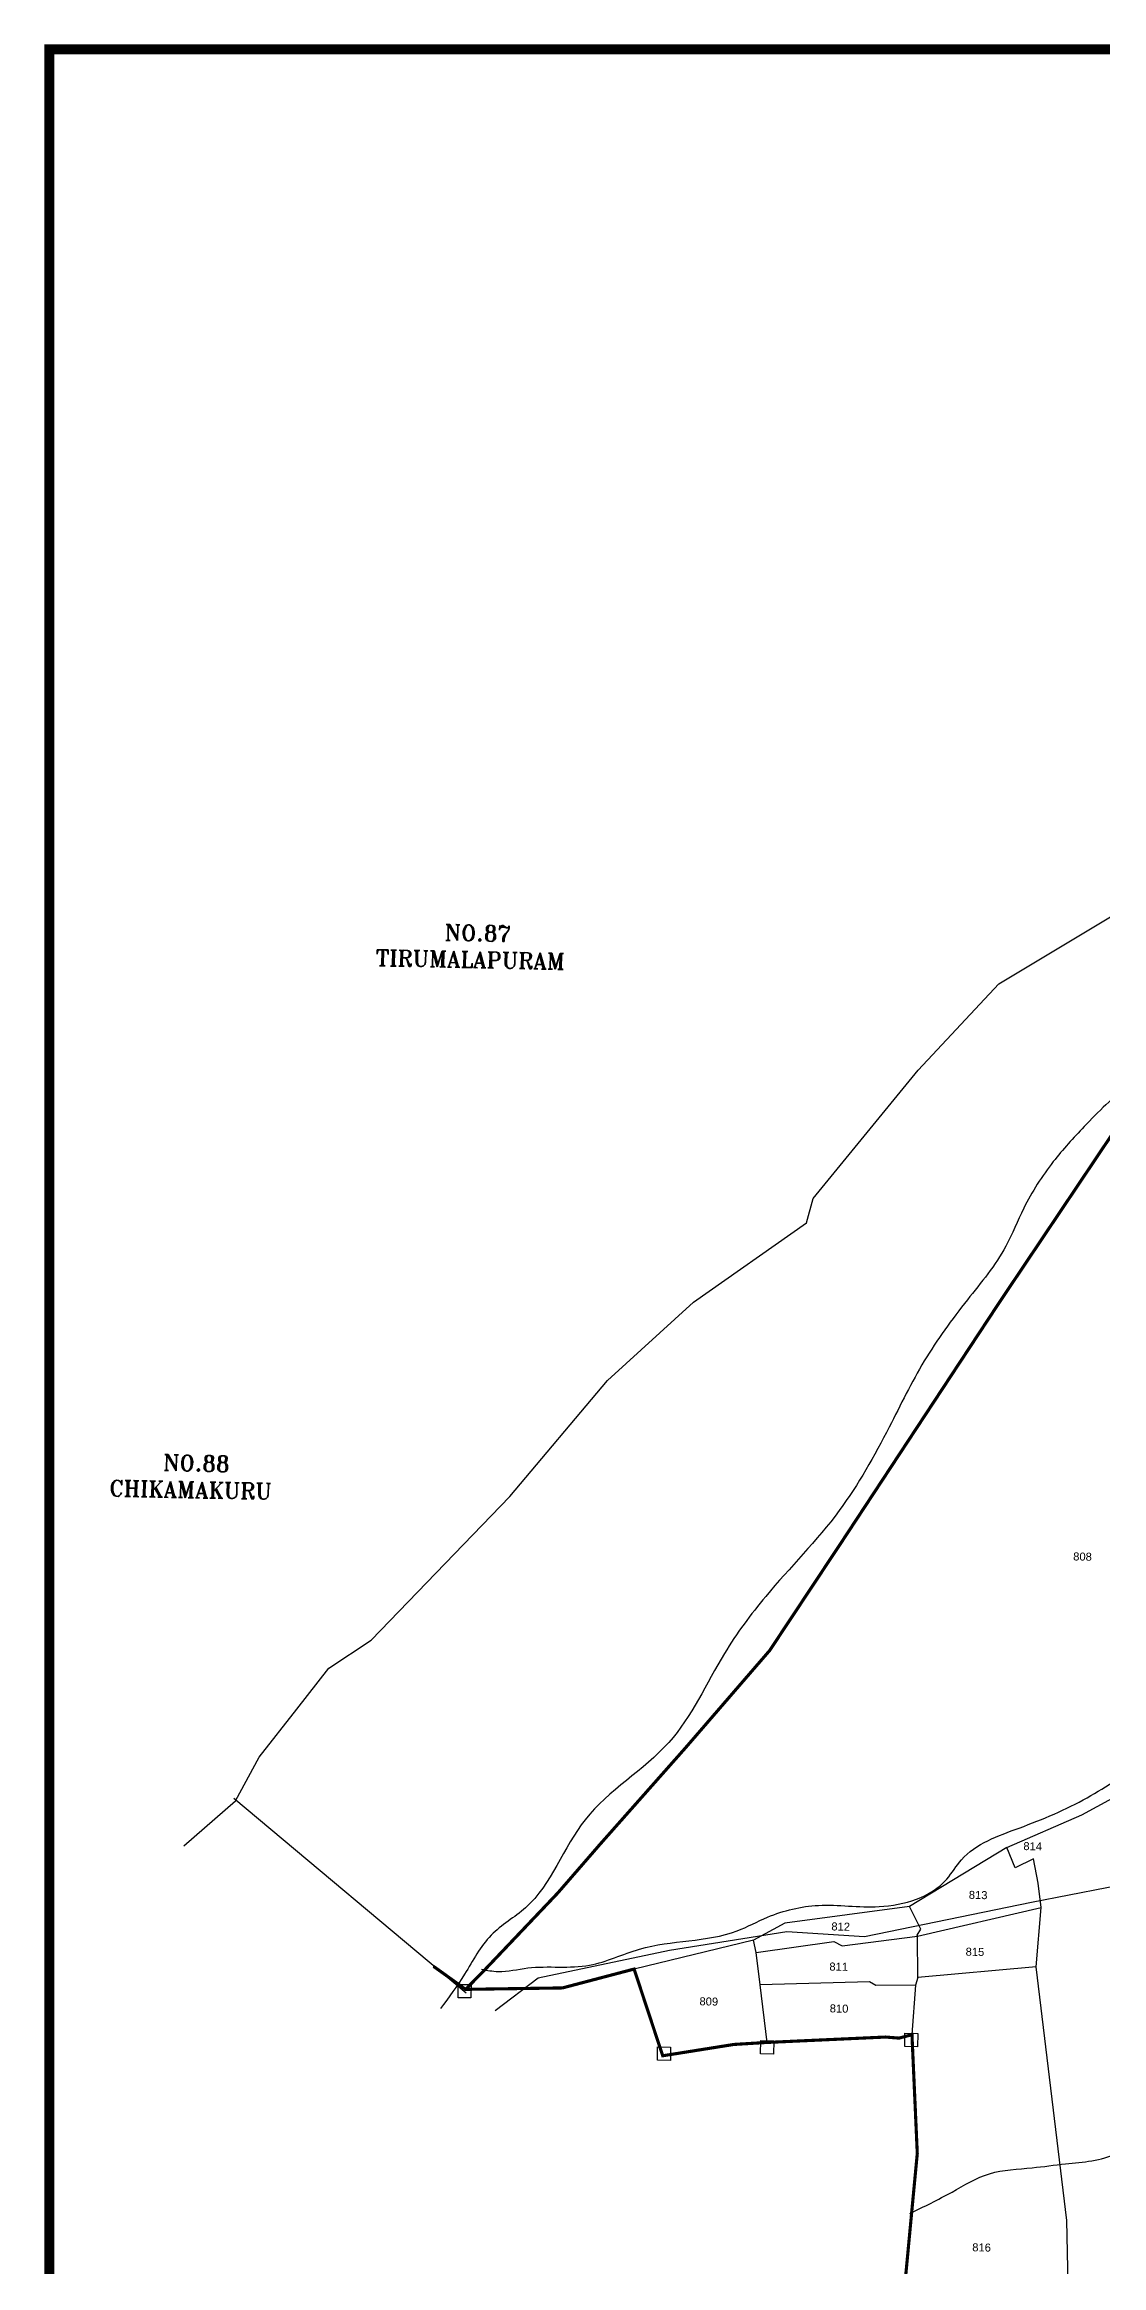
# Model space of a CAD drawing. Header units: inches. Extents: x 180371 to 190018, y 1621195 to 1629901.
# Drawn here: x 180371 to 182059, y 1625721 to 1629266 of the extents above; entities that cross this region are included whole.
import ezdxf
from ezdxf.enums import TextEntityAlignment as Align

# ---------------------------------------------------------------- set-up
doc = ezdxf.new("R2010")
doc.units = ezdxf.units.IN
doc.header["$MEASUREMENT"] = 0
for name, color, linetype in [('DIMENSION', 7, 'Continuous'), ('PAPER SIZE', 5, 'Continuous'), ('PLOTS', 7, 'Continuous'), ('ROAD', 1, 'Continuous'), ('STREAM', 4, 'Continuous'), ('VILLAGE BOUNDARY', 5, 'Continuous'), ('VILLAGE BOUNDRY STONES', 1, 'Continuous')]:
    doc.layers.add(name, color=color, linetype=linetype)
doc.styles.add('section', font='romant.shx', dxfattribs={"height": 2})
doc.styles.get("Standard").update_dxf_attribs({"font": 'arial.ttf'})

msp = doc.modelspace()

# ---------------------------------------------------------------- linework, layer by layer
at = {"layer": 'PAPER SIZE', "color": 5, "const_width": 16}
msp.add_lwpolyline([(180378.6, 1629257.8), (190010.1, 1629257.8), (190010.1, 1621202.7), (180378.6, 1621202.7)], close=True, dxfattribs=at)
at = {"layer": 'PLOTS'}
for points in [[(181907.3, 1626388), (182027.1, 1626440.3), (182168.2, 1626517.1)], [(182159.9, 1624922.6), (182164.9, 1624938.4), (182171.3, 1625077.1), (182122.1, 1625231.9), (182055.7, 1625185.5), (182011.2, 1625410.3), (182003.4, 1625792.7), (181954.2, 1626198), (181962.1, 1626292.6), (181957.3, 1626331.2), (181950.1, 1626370), (181920.6, 1626355.7), (181907.3, 1626388), (181752.3, 1626294.3), (181553, 1626267.3), (181503, 1626240.4), (181312.3, 1626194.2)], [(181507.1, 1626220.5), (181631.3, 1626238.4), (181644.3, 1626231.2), (181764.6, 1626246.7), (181962.1, 1626292.6)], [(181765.4, 1626180.9), (181764.6, 1626246.7), (181764.2, 1626248.5), (181770.2, 1626258), (181752.3, 1626294.3)], [(181524.8, 1626077.1), (181513.5, 1626169), (181507.1, 1626220.5), (181503, 1626240.4)], [(181761.8, 1626168.6), (181698.2, 1626168.2), (181688, 1626174), (181513.5, 1626169)], [(181954.2, 1626198), (181765.4, 1626180.9), (181761.8, 1626168.6), (181756, 1626089.5)]]:
    msp.add_lwpolyline(points, dxfattribs=at)
at = {"layer": 'ROAD'}
for points in [[(180593.2, 1626391.1), (180676, 1626462.6), (180713.5, 1626532.3), (180773.8, 1626608.8), (180824.8, 1626674.6), (180892.5, 1626719.3), (181114.1, 1626948.5), (181269.7, 1627133.4), (181407, 1627258.6), (181587.4, 1627385.1), (181598.3, 1627423.9), (181765.9, 1627628.8), (181894.5, 1627766.4), (182129, 1627906.9)], [(180673, 1626467), (181044, 1626156.4)], [(181090.4, 1626128.2), (181159.2, 1626180.1), (181368.8, 1626224.1), (181556.4, 1626254.2), (181680.2, 1626246), (181946.7, 1626301.1), (182127.5, 1626336)]]:
    msp.add_lwpolyline(points, dxfattribs=at)
at = {"layer": 'STREAM'}
for points in [[(184101.8, 1628954.5), (184076.9, 1628931.5), (184030.8, 1628897.3), (183996.6, 1628883.8), (183913.7, 1628825.4), (183847, 1628782.6), (183791.7, 1628748.4), (183752.6, 1628715.5), (183718.3, 1628686.5), (183651, 1628654.2), (183592.1, 1628596), (183523, 1628550.1), (183466.1, 1628516.7), (183410.8, 1628480.1), (183365.5, 1628464.2), (183303.2, 1628407.9), (183230.2, 1628370), (183186.4, 1628346), (183129.1, 1628294.2), (183082.6, 1628255.8), (182998.2, 1628205.4), (182956.3, 1628159.7), (182885, 1628085.7), (182840, 1628041.7), (182745, 1627999.8), (182643.1, 1627924.7), (182579.3, 1627901.1), (182505.5, 1627866.4), (182459.5, 1627812.8), (182392.9, 1627770), (182279.2, 1627702.5), (182152.6, 1627632.8), (182103.7, 1627604.6), (182031, 1627538.7), (181981.7, 1627482.8), (181934.5, 1627408.3), (181906, 1627347.9), (181844.5, 1627262.2), (181775.7, 1627164.7), (181719.7, 1627059.2), (181639.9, 1626926), (181522.6, 1626789), (181456.6, 1626697.9), (181367.7, 1626555.8), (181234.2, 1626432.6), (181138.9, 1626292), (181084, 1626248.2), (181041.7, 1626186.1), (181003.1, 1626131.1)], [(181652.2, 1625047.6), (181674.7, 1625072.5), (181721, 1625122.3), (181760.1, 1625142.2), (181819.6, 1625181), (181860.3, 1625213.5), (181924.5, 1625223.6), (181994.7, 1625230.2), (182020.1, 1625253.4), (182068.7, 1625280.4), (182130.5, 1625301.2), (182192.3, 1625320.7), (182274.8, 1625344.4), (182330.6, 1625363.3), (182407.4, 1625399.1), (182478.3, 1625408.3), (182508.7, 1625409.7), (182600.9, 1625416.6), (182690.4, 1625422.1), (182812.7, 1625434.4), (182884.3, 1625441.6), (182983.4, 1625461.7), (183028.8, 1625464.1), (183082.7, 1625487.7), (183230.9, 1625532.2), (183313.7, 1625567.2), (183325.6, 1625595), (183411.5, 1625617.3), (183473.4, 1625638.1), (183528.1, 1625669.1), (183547.3, 1625694.7), (183579.2, 1625722.1), (183647, 1625765.1), (183705.8, 1625804.7), (183761.3, 1625838.9), (183812.5, 1625863.3), (183852.6, 1625897.2), (183876.6, 1625929.4), (183907.9, 1625953), (183966.8, 1625993.9), (184041.4, 1626054.5), (184072.4, 1626101.2), (184119.6, 1626157), (184146.7, 1626176.5), (184227, 1626214), (184259.5, 1626232.7), (184279.7, 1626278.3), (184299.5, 1626296.6), (184350.2, 1626327.7), (184396.6, 1626344.1), (184450.3, 1626328.3), (184480.6, 1626305.7), (184503.9, 1626301.3), (184544.4, 1626321.1), (184567.9, 1626354.2), (184633.9, 1626417), (184677.9, 1626476.8), (184718.2, 1626556.8), (184728.7, 1626583.9), (184746.4, 1626633), (184765.8, 1626730.5), (184778.1, 1626780.3), (184796.9, 1626850.7), (184828.3, 1626920.1), (184851.8, 1626959.7), (184875.7, 1626985.9), (184926.8, 1627064.6), (185022.1, 1627124.1), (185040, 1627151.8), (185134.7, 1627210.6), (185188.9, 1627250.2), (185205.3, 1627271.3), (185252.8, 1627338.1), (185285.8, 1627419.5), (185328.8, 1627465.4), (185405.8, 1627507.9), (185453.4, 1627551), (185546.3, 1627650.3), (185602.2, 1627705.2), (185638, 1627729.9), (185676, 1627756.5), (185700.5, 1627783.4), (185718.4, 1627908.9), (185726.4, 1628007.5), (185740.9, 1628100), (185746.7, 1628154.6), (185747.1, 1628177.3), (185774.2, 1628294.5), (185822.5, 1628370.9), (185859.8, 1628436.2), (185894.9, 1628487.6), (185964.9, 1628611.4), (186020.7, 1628696.4), (186059.5, 1628768.4), (186115.7, 1628840.6), (186167.2, 1628877.7), (186203.9, 1628875.6), (186304.2, 1628894.4), (186373.5, 1628889.8), (186439.4, 1628872.5), (186502, 1628848.8), (186558.3, 1628832.8), (186600.7, 1628817), (186631.3, 1628800.3), (186680.1, 1628784.4), (186728.9, 1628765.3), (186778.7, 1628745.1), (186826.3, 1628723.9), (186853, 1628719.1), (186865.7, 1628717.8), (186883.9, 1628719.5), (186906.5, 1628725.5), (186923.8, 1628734.8), (186949, 1628766.3)], [(181068.5, 1626193.9), (181095.2, 1626190.4), (181142.5, 1626195.9), (181241.2, 1626200.4), (181321.1, 1626226.1), (181476.9, 1626255.2), (181525.5, 1626277), (181606.5, 1626295.8), (181703.7, 1626293.9), (181811.7, 1626337.9), (181835.1, 1626368.6), (181927.4, 1626419.3), (182035.9, 1626467.7), (182129.6, 1626524.5), (182265.5, 1626578.9), (182361.9, 1626596), (182466, 1626605), (182509.7, 1626608.9), (182611.2, 1626609.3), (182671.5, 1626608.1), (182751.2, 1626587.5), (182777.3, 1626581.4), (182825.8, 1626569.5), (182899.9, 1626578), (182914.6, 1626591.6), (182962.9, 1626601.5), (182986.4, 1626611.5), (182998.5, 1626621.1), (182994.4, 1626637.1), (182994.7, 1626652), (183016.9, 1626673.4), (183035.1, 1626688.9), (183061.7, 1626700.7), (183088.2, 1626709.1), (183101.8, 1626717.7), (183119.1, 1626726.7), (183130.9, 1626734.6), (183155.8, 1626744.1), (183177.2, 1626748.1), (183205.8, 1626752.4), (183219, 1626757.2), (183236.2, 1626764.6), (183264.2, 1626754.7), (183291.8, 1626748.3), (183287.8, 1626748.4), (183314, 1626752.6), (183333, 1626753), (183347.5, 1626761.6), (183348.4, 1626773.5), (183345.1, 1626784.2), (183352.2, 1626817.9), (183348.7, 1626840.7), (183348.5, 1626858.8), (183333.5, 1626885.1), (183328.9, 1626905.6), (183328.6, 1626931.3), (183330.3, 1626957.3), (183362.8, 1626999.4), (183375.8, 1627018.3), (183418.6, 1627022.5), (183447.1, 1627011.1), (183475.4, 1626999.7), (183534.4, 1626996.4), (183577, 1627000.4), (183602.7, 1627012.3), (183635.3, 1627032.5), (183663.1, 1627051.7), (183704.6, 1627067.6), (183726, 1627070.3), (183756.5, 1627081), (183799.3, 1627116.3), (183845.9, 1627133.6), (183868.3, 1627143.1), (183882.8, 1627182.7), (183883, 1627241.3), (183897.9, 1627267.4), (183987.7, 1627258.6), (184022.1, 1627258.9), (184038.2, 1627318.7), (184029.3, 1627348.7), (184011.8, 1627366.4), (183999.4, 1627395.5), (183977.8, 1627408.3), (183949.1, 1627413.9), (183926.8, 1627419.8), (183895.6, 1627422.4), (183846.7, 1627415.4), (183811.5, 1627417.3), (183763.1, 1627406.1), (183714.9, 1627389.4), (183658.8, 1627353.8), (183624.2, 1627350.5), (183615.9, 1627338.8), (183564.7, 1627318.3), (183548.8, 1627314.9), (183529.1, 1627310.6), (183506.6, 1627304.9), (183479.4, 1627298), (183431.5, 1627296.1), (183381.9, 1627303.6), (183357.7, 1627307.2), (183328.1, 1627305), (183313.5, 1627290.4), (183287.4, 1627275.4), (183253.5, 1627275.1), (183222.4, 1627272.3), (183200.3, 1627271.5), (183202.4, 1627236.9), (183203.7, 1627208.9), (183213.3, 1627154.5), (183210.5, 1627112.3), (183208.9, 1627082), (183203, 1627060.2), (183192.2, 1627043.5), (183177.4, 1627023.5), (183160.1, 1627007.9), (183139.1, 1626999.4), (183089.7, 1626995.4), (183066.5, 1627000.3), (183043.8, 1626988.3), (183027.9, 1626964.8), (183010.8, 1626950.7), (183003.9, 1626930), (182994.9, 1626902.8), (182985.8, 1626846.5), (182976, 1626828.8), (182972.8, 1626794.6), (182961.6, 1626782.9), (182927, 1626792.5), (182906.7, 1626795.9), (182879.2, 1626789.5), (182837.6, 1626776.4), (182807.6, 1626769), (182784.8, 1626749.1), (182766.6, 1626708.7), (182758.7, 1626683), (182740.6, 1626648), (182731.6, 1626625.3), (182727.4, 1626609.5), (182721.2, 1626598.7)], [(181752.6, 1625804.2), (181820, 1625838.4), (181879.9, 1625867.6), (181948.2, 1625877.1), (182001.2, 1625883.3), (182043.4, 1625888.2), (182118.7, 1625924.4), (182141.6, 1625944.9), (182199.4, 1625936.5), (182254.1, 1625954.3), (182310, 1625995.9), (182452.9, 1626067.9), (182568, 1626100.4), (182643.6, 1626113.3), (182715, 1626133.6), (182769.9, 1626159.3), (182858.1, 1626188), (182934.6, 1626208.9), (183014.7, 1626229.1), (183085.9, 1626237.1), (183140.4, 1626246.1)]]:
    msp.add_spline(points, degree=3, dxfattribs=at)
at = {"layer": 'VILLAGE BOUNDARY', "const_width": 5}
for points in [[(181043.2, 1626161.8), (181075.4, 1626194.6), (181190.6, 1626315.8), (181257.8, 1626393.2), (181394.4, 1626547.3), (181528.7, 1626702.5), (181645.5, 1626878.5), (181823.7, 1627149.1), (181897.4, 1627260.9), (182075.2, 1627525.8)], [(181730.2, 1625537.5), (181755.5, 1625805.2), (181764.5, 1625899.8), (181756, 1626089.5), (181735.4, 1626084), (181713.6, 1626085.7), (181524.8, 1626077.1), (181471.7, 1626073.9), (181358, 1626055.8), (181312.3, 1626194.2), (181198, 1626164.1), (181043.2, 1626161.8), (180991.9, 1626198.6)]]:
    msp.add_lwpolyline(points, dxfattribs=at)
at = {"layer": 'VILLAGE BOUNDARY'}
for points in [[(181043.2, 1626161.8), (181075.4, 1626194.6), (181190.6, 1626315.8), (181257.8, 1626393.2), (181394.4, 1626547.3), (181528.7, 1626702.5), (181645.5, 1626878.5), (181823.7, 1627149.1), (181897.4, 1627260.9), (182075.2, 1627525.8)], [(181730.2, 1625537.5), (181755.5, 1625805.2), (181764.5, 1625899.8), (181756, 1626089.5), (181735.4, 1626084), (181713.6, 1626085.7), (181524.8, 1626077.1), (181471.7, 1626073.9), (181358, 1626055.8), (181312.3, 1626194.2), (181198, 1626164.1), (181043.2, 1626161.8), (180991.9, 1626198.6)]]:
    msp.add_lwpolyline(points, dxfattribs=at)
at = {"layer": 'VILLAGE BOUNDRY STONES'}
for points in [[(181031.5, 1626169.8), (181052.2, 1626169.4), (181051.7, 1626148.1), (181031.1, 1626148.5)], [(181349.9, 1626070), (181370.6, 1626069.6), (181370.2, 1626048.3), (181349.5, 1626048.7)], [(181514.7, 1626080), (181535.3, 1626079.6), (181534.9, 1626058.3), (181514.2, 1626058.8)], [(181744.8, 1626091.7), (181765.5, 1626091.3), (181765.1, 1626070.1), (181744.4, 1626070.5)]]:
    msp.add_lwpolyline(points, close=True, dxfattribs=at)

# ---------------------------------------------------------------- texts
at = {"layer": 'DIMENSION'}
for s, p in [('808', (182028.4, 1626852.5)), ('814', (181948.8, 1626390.2)), ('813', (181861.7, 1626312.4)), ('812', (181642.2, 1626262)), ('811', (181639, 1626198)), ('815', (181856.6, 1626221.7)), ('809', (181431.6, 1626142.5)), ('810', (181639.6, 1626131.2)), ('816', (181867.2, 1625749.9))]:
    msp.add_text(s, height=12.77, rotation=358.8627, dxfattribs=at).set_placement(p, align=Align.MIDDLE_CENTER)
at = {"layer": 'ROAD', "char_height": 25.542, "attachment_point": 1, "rotation": 358.8627, "style": 'section'}
for s, insert in [('\\pi-21.82715;NO.87 \\P\\pi-131.29486;TIRUMALAPURAM', (181032, 1627861)), ('\\pi-21.82715;NO.88 \\P\\pi-106.9687;CHIKAMAKURU', (180582.4, 1627014.9))]:
    msp.add_mtext_dynamic_manual_height_columns(s, width=68.246, gutter_width=10, heights=[0], dxfattribs=dict(at, insert=insert))

doc.saveas('drawing.dxf')
